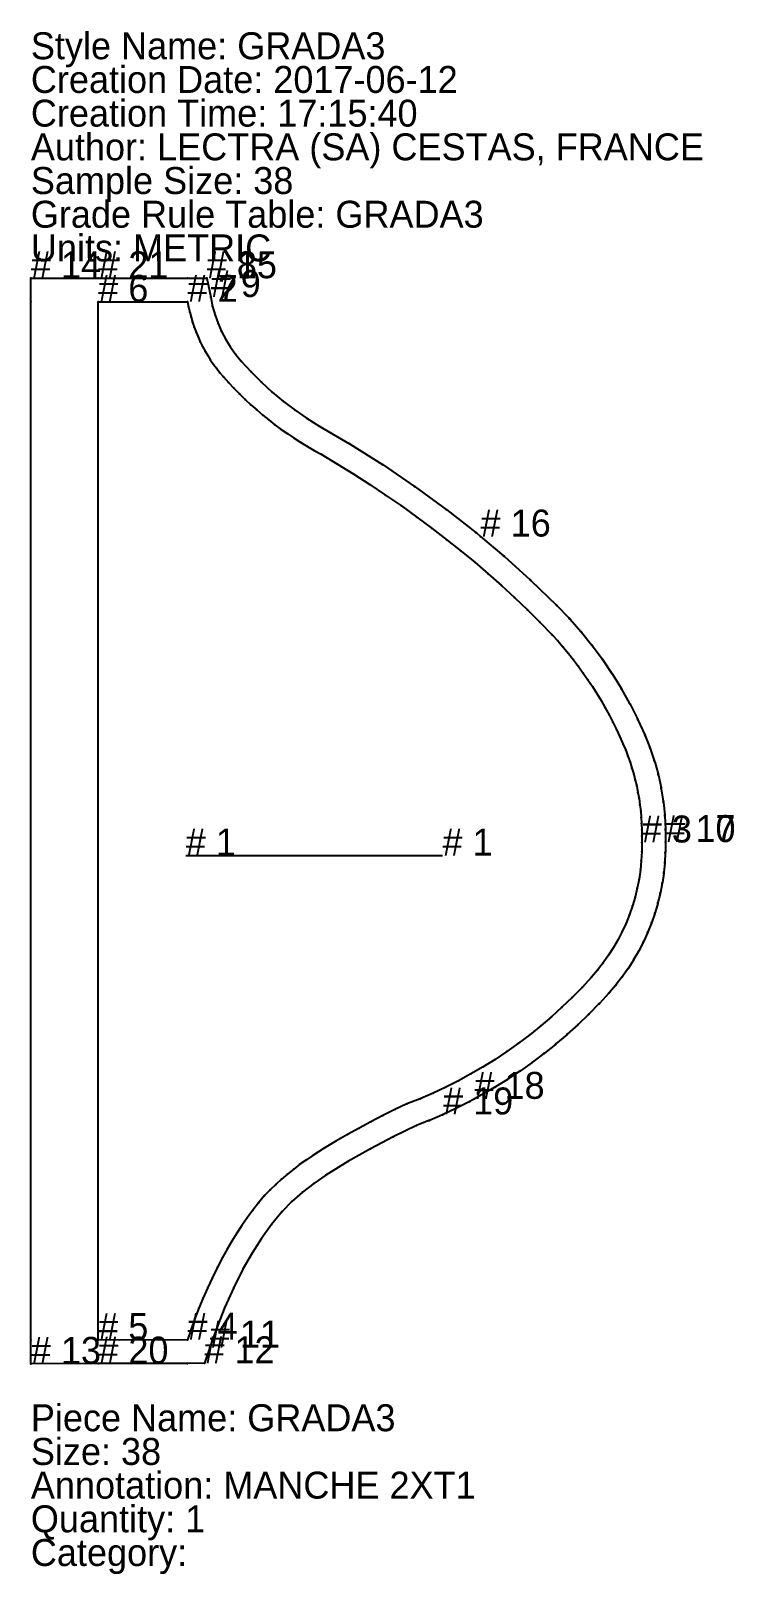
# Model space of a CAD drawing. Extents: x 0 to 209, y -224 to 235.
import ezdxf

# ---------------------------------------------------------------- set-up
doc = ezdxf.new("R2010")
doc.units = 0

# ---------------------------------------------------------------- blocks, each defined once
blk = doc.blocks.new('GRADA3-38')
at = {"layer": '1'}
blk.add_lwpolyline([(52.2, 161.11), (53.36, 155.54), (53.95, 152.72), (54.66, 150.18), (55.55, 147.7), (56.6, 145.28), (57.81, 142.95), (59.2, 140.69), (60.72, 138.54), (62.42, 136.46), (65.33, 133.29), (68.4, 130.23), (71.61, 127.31), (74.95, 124.54), (78.41, 121.92), (81.98, 119.46), (85.71, 117.14), (94.54, 112), (94.65, 111.94), (94.77, 111.86), (104.33, 105.81), (104.42, 105.75), (104.52, 105.69), (113.88, 99.32), (113.99, 99.25), (114.07, 99.19), (123.22, 92.52), (123.32, 92.45), (123.41, 92.38), (132.01, 85.66), (132.1, 85.59), (132.21, 85.5), (133.47, 84.44), (140.24, 78.75), (140.34, 78.67), (140.43, 78.59), (148.22, 71.56), (148.32, 71.47), (148.41, 71.39), (155.95, 64.08), (156.08, 63.95), (159.75, 60.2), (159.88, 60.06), (160.01, 59.92), (163.22, 56.26), (163.32, 56.15), (163.41, 56.04), (166.47, 52.25), (166.56, 52.13), (166.65, 52.02), (169.55, 48.1), (169.63, 47.98), (169.72, 47.86), (172.45, 43.83), (172.53, 43.71), (172.61, 43.58), (175.17, 39.44), (175.24, 39.31), (175.32, 39.19), (177.7, 34.94), (177.77, 34.81), (177.84, 34.68), (180.04, 30.33), (180.11, 30.2), (180.17, 30.07), (182.19, 25.64), (182.26, 25.48), (182.32, 25.33), (183.7, 21.86), (183.78, 21.66), (183.83, 21.5), (185.02, 17.96), (185.08, 17.78), (185.13, 17.59), (186.13, 14), (186.17, 13.81), (186.22, 13.62), (187.01, 9.98), (187.05, 9.79), (187.08, 9.6), (187.67, 5.92), (187.7, 5.73), (187.72, 5.53), (188.11, 1.82), (188.12, 1.63), (188.14, 1.44), (188.32, -2.29), (188.32, -2.48), (188.33, -2.67), (188.3, -6.23), (188.3, -6.23), (188.29, -9.12), (188.28, -9.29), (188.28, -9.45), (188.14, -12.17), (188.13, -12.33), (188.11, -12.5), (187.84, -15.21), (187.83, -15.37), (187.8, -15.54), (187.41, -18.24), (187.38, -18.4), (187.35, -18.56), (186.83, -21.24), (186.8, -21.4), (186.76, -21.56), (186.11, -24.21), (186.07, -24.37), (186.03, -24.52), (185.26, -27.14), (185.21, -27.3), (185.16, -27.45), (184.26, -30.04), (184.21, -30.19), (184.15, -30.34), (183.14, -32.87), (183.08, -33.02), (183.01, -33.17), (181.88, -35.66), (181.81, -35.81), (181.74, -35.95), (180.49, -38.38), (180.42, -38.53), (180.34, -38.67), (178.98, -41.04), (178.9, -41.18), (178.81, -41.32), (177.34, -43.62), (177.25, -43.75), (177.16, -43.89), (175.59, -46.12), (175.49, -46.25), (175.39, -46.38), (173.72, -48.53), (173.6, -48.68), (173.51, -48.79), (171.73, -50.86), (171.65, -50.96), (171.56, -51.06), (168.71, -54.14), (168.64, -54.22), (168.56, -54.29), (165.63, -57.28), (165.55, -57.36), (165.48, -57.43), (162.45, -60.34), (162.38, -60.41), (162.3, -60.48), (159.19, -63.29), (159.11, -63.36), (159.03, -63.43), (155.84, -66.15), (155.76, -66.22), (155.68, -66.28), (152.41, -68.91), (152.32, -68.97), (152.24, -69.03), (148.88, -71.57), (148.73, -71.68), (145.3, -74.11), (145.22, -74.17), (145.13, -74.23), (141.64, -76.55), (141.55, -76.61), (141.47, -76.67), (137.9, -78.89), (137.82, -78.94), (137.73, -78.99), (134.1, -81.11), (134.01, -81.16), (133.92, -81.21), (131.64, -82.45), (130.24, -83.21), (130.15, -83.26), (130.05, -83.31), (126.31, -85.2), (126.22, -85.25), (126.12, -85.3), (122.33, -87.08), (122.33, -87.08), (122.23, -87.12), (122.14, -87.16), (118.29, -88.83), (118.19, -88.88), (118.1, -88.91), (114.42, -90.38), (107.56, -93.68), (100.75, -97.25), (94.05, -101.08), (87.54, -105.1), (83.98, -107.55), (80.64, -110.15), (77.44, -112.97), (74.54, -115.85), (71.45, -119.72), (68.43, -123.93), (65.63, -128.3), (63.05, -132.84), (60.21, -138.47), (57.6, -144.24), (55.26, -150.13), (53.12, -156.26), (51.49, -160.94), (46.53, -160.96), (20.02, -161.04), (20.02, -161.04), (0, -161.11), (0, -154.04), (0, 154.11), (0, 161.11), (20, 161.11), (20, 161.11), (46.51, 161.11), (52.2, 161.11), (52.2, 161.11)], dxfattribs=at)
at = {"layer": '14'}
blk.add_lwpolyline([(46.51, 154.11), (46.8, 152.58), (47.14, 151.06), (47.54, 149.55), (47.99, 148.06), (48.49, 146.58), (49.04, 145.12), (49.64, 143.68), (50.28, 142.26), (50.98, 140.87), (51.72, 139.5), (52.51, 138.15), (53.35, 136.84), (54.23, 135.55), (55.15, 134.29), (56.12, 133.07), (57.12, 131.88), (58.68, 130.14), (60.27, 128.45), (61.9, 126.78), (63.57, 125.16), (65.27, 123.57), (67.01, 122.03), (68.79, 120.52), (70.6, 119.05), (72.44, 117.63), (74.31, 116.24), (76.21, 114.9), (78.15, 113.6), (80.11, 112.35), (82.1, 111.14), (84.12, 109.98), (86.16, 108.86), (91.02, 105.95), (95.83, 102.96), (100.59, 99.9), (105.29, 96.75), (109.95, 93.53), (114.55, 90.23), (119.1, 86.86), (123.59, 83.41), (127.7, 80.15), (131.75, 76.81), (135.74, 73.39), (139.67, 69.91), (143.54, 66.36), (147.34, 62.74), (151.08, 59.06), (154.75, 55.3), (156.38, 53.49), (157.96, 51.64), (159.51, 49.76), (161.02, 47.85), (162.49, 45.91), (163.92, 43.94), (165.31, 41.94), (166.65, 39.9), (167.95, 37.85), (169.21, 35.76), (170.43, 33.65), (171.6, 31.51), (172.72, 29.35), (173.8, 27.17), (174.83, 24.96), (175.82, 22.74), (176.53, 21.01), (177.2, 19.27), (177.82, 17.51), (178.39, 15.73), (178.91, 13.94), (179.38, 12.14), (179.8, 10.32), (180.17, 8.49), (180.49, 6.66), (180.76, 4.81), (180.98, 2.96), (181.14, 1.1), (181.26, -0.76), (181.33, -2.63), (181.34, -4.49), (181.3, -6.36), (181.29, -9.08), (181.15, -11.81), (180.88, -14.52), (180.48, -17.22), (179.96, -19.9), (179.31, -22.55), (178.54, -25.17), (177.65, -27.74), (176.64, -30.28), (175.51, -32.76), (174.26, -35.19), (172.91, -37.55), (171.44, -39.85), (169.87, -42.08), (168.19, -44.23), (166.42, -46.31), (163.57, -49.39), (160.63, -52.38), (157.6, -55.29), (154.49, -58.1), (151.3, -60.82), (148.03, -63.45), (144.68, -65.97), (141.25, -68.4), (137.76, -70.73), (134.2, -72.95), (130.58, -75.06), (126.89, -77.06), (123.15, -78.96), (119.35, -80.74), (115.5, -82.41), (111.6, -83.97), (108, -85.66), (104.44, -87.41), (100.9, -89.23), (97.39, -91.11), (93.92, -93.05), (90.48, -95.05), (87.08, -97.11), (83.72, -99.24), (81.77, -100.53), (79.86, -101.88), (77.99, -103.29), (76.17, -104.76), (74.39, -106.28), (72.66, -107.85), (70.98, -109.48), (69.34, -111.15), (67.58, -113.3), (65.87, -115.49), (64.22, -117.72), (62.63, -120), (61.1, -122.32), (59.64, -124.68), (58.23, -127.08), (56.89, -129.51), (55.36, -132.46), (53.89, -135.45), (52.49, -138.46), (51.16, -141.51), (49.89, -144.58), (48.7, -147.68), (47.57, -150.81), (46.51, -153.96), (20, -154.04), (20, 154.11), (46.51, 154.11), (46.51, 154.11)], dxfattribs=at)
at = {"layer": '2'}
for p in [(0, 161.11), (20, 161.11), (20, 161.11), (52.2, 161.11), (52.2, 161.11), (52.2, 161.11), (20, 154.11), (46.51, 154.11), (46.51, 154.11), (46.51, 154.11), (188.3, -6.23), (188.3, -6.23), (122.33, -87.08), (122.33, -87.08), (20, -154.04), (46.51, -153.96), (0, -161.11), (20.02, -161.04), (20.02, -161.04), (51.49, -160.94)]:
    blk.add_point(p, dxfattribs=at)
at = {"layer": '3'}
for p in [(46.51, 161.11), (0, 154.11), (46.8, 152.58), (53.36, 155.54), (53.95, 152.72), (47.14, 151.06), (47.54, 149.55), (47.99, 148.06), (48.49, 146.58), (54.66, 150.18), (55.55, 147.7), (49.04, 145.12), (49.64, 143.68), (50.28, 142.26), (56.6, 145.28), (57.81, 142.95), (50.98, 140.87), (51.72, 139.5), (52.51, 138.15), (59.2, 140.69), (60.72, 138.54), (53.35, 136.84), (54.23, 135.55), (55.15, 134.29), (56.12, 133.07), (62.42, 136.46), (65.33, 133.29), (57.12, 131.88), (58.68, 130.14), (60.27, 128.45), (68.4, 130.23), (61.9, 126.78), (63.57, 125.16), (71.61, 127.31), (74.95, 124.54), (65.27, 123.57), (67.01, 122.03), (68.79, 120.52), (78.41, 121.92), (81.98, 119.46), (70.6, 119.05), (72.44, 117.63), (74.31, 116.24), (76.21, 114.9), (85.71, 117.14), (78.15, 113.6), (80.11, 112.35), (82.1, 111.14), (84.12, 109.98), (94.54, 112), (94.65, 111.94), (94.77, 111.86), (86.16, 108.86), (91.02, 105.95), (104.33, 105.81), (104.42, 105.75), (104.52, 105.69), (95.83, 102.96), (100.59, 99.9), (105.29, 96.75), (113.88, 99.32), (113.99, 99.25), (114.07, 99.19), (109.95, 93.53), (123.22, 92.52), (123.32, 92.45), (123.41, 92.38), (114.55, 90.23), (119.1, 86.86), (123.59, 83.41), (132.01, 85.66), (132.1, 85.59), (132.21, 85.5), (133.47, 84.44), (127.7, 80.15), (140.24, 78.75), (140.34, 78.67), (140.43, 78.59), (131.75, 76.81), (135.74, 73.39), (139.67, 69.91), (148.22, 71.56), (148.32, 71.47), (148.41, 71.39), (143.54, 66.36), (147.34, 62.74), (155.95, 64.08), (156.08, 63.95), (159.75, 60.2), (159.88, 60.06), (160.01, 59.92), (151.08, 59.06), (154.75, 55.3), (163.22, 56.26), (163.32, 56.15), (163.41, 56.04), (156.38, 53.49), (157.96, 51.64), (166.47, 52.25), (166.56, 52.13), (166.65, 52.02), (159.51, 49.76), (161.02, 47.85), (162.49, 45.91), (169.55, 48.1), (169.63, 47.98), (169.72, 47.86), (163.92, 43.94), (165.31, 41.94), (172.45, 43.83), (172.53, 43.71), (172.61, 43.58), (166.65, 39.9), (167.95, 37.85), (175.17, 39.44), (175.24, 39.31), (175.32, 39.19), (169.21, 35.76), (170.43, 33.65), (177.7, 34.94), (177.77, 34.81), (177.84, 34.68), (171.6, 31.51), (172.72, 29.35), (180.04, 30.33), (180.11, 30.2), (180.17, 30.07), (173.8, 27.17), (174.83, 24.96), (182.19, 25.64), (182.26, 25.48), (182.32, 25.33), (175.82, 22.74), (176.53, 21.01), (177.2, 19.27), (183.7, 21.86), (183.78, 21.66), (183.83, 21.5), (177.82, 17.51), (178.39, 15.73), (178.91, 13.94), (185.02, 17.96), (185.08, 17.78), (185.13, 17.59), (186.13, 14), (186.17, 13.81), (179.38, 12.14), (179.8, 10.32), (186.22, 13.62), (187.01, 9.98), (187.05, 9.79), (187.08, 9.6), (180.17, 8.49), (180.49, 6.66), (180.76, 4.81), (187.67, 5.92), (187.7, 5.73), (187.72, 5.53), (180.98, 2.96), (181.14, 1.1), (188.11, 1.82), (188.12, 1.63), (188.14, 1.44), (181.26, -0.76), (181.33, -2.63), (181.34, -4.49), (188.32, -2.29), (188.32, -2.48), (188.33, -2.67), (181.29, -9.08), (181.3, -6.36), (188.29, -9.12), (181.15, -11.81), (188.11, -12.5), (188.13, -12.33), (188.14, -12.17), (188.28, -9.29), (188.28, -9.45), (180.48, -17.22), (180.88, -14.52), (187.41, -18.24), (187.8, -15.54), (187.83, -15.37), (187.84, -15.21), (179.31, -22.55), (179.96, -19.9), (186.76, -21.56), (186.8, -21.4), (186.83, -21.24), (187.35, -18.56), (187.38, -18.4), (178.54, -25.17), (185.16, -27.45), (185.21, -27.3), (185.26, -27.14), (186.03, -24.52), (186.07, -24.37), (186.11, -24.21), (176.64, -30.28), (177.65, -27.74), (184.15, -30.34), (184.21, -30.19), (184.26, -30.04), (174.26, -35.19), (175.51, -32.76), (181.74, -35.95), (181.81, -35.81), (181.88, -35.66), (183.01, -33.17), (183.08, -33.02), (183.14, -32.87), (171.44, -39.85), (172.91, -37.55), (178.9, -41.18), (178.98, -41.04), (180.34, -38.67), (180.42, -38.53), (180.49, -38.38), (168.19, -44.23), (169.87, -42.08), (177.16, -43.89), (177.25, -43.75), (177.34, -43.62), (178.81, -41.32), (163.57, -49.39), (166.42, -46.31), (173.51, -48.79), (173.6, -48.68), (173.72, -48.53), (175.39, -46.38), (175.49, -46.25), (175.59, -46.12), (160.63, -52.38), (168.56, -54.29), (168.64, -54.22), (168.71, -54.14), (171.56, -51.06), (171.65, -50.96), (171.73, -50.86), (154.49, -58.1), (157.6, -55.29), (165.48, -57.43), (165.55, -57.36), (165.63, -57.28), (148.03, -63.45), (151.3, -60.82), (159.03, -63.43), (159.11, -63.36), (159.19, -63.29), (162.3, -60.48), (162.38, -60.41), (162.45, -60.34), (141.25, -68.4), (144.68, -65.97), (155.68, -66.28), (155.76, -66.22), (155.84, -66.15), (134.2, -72.95), (137.76, -70.73), (148.73, -71.68), (148.88, -71.57), (152.24, -69.03), (152.32, -68.97), (152.41, -68.91), (126.89, -77.06), (130.58, -75.06), (141.47, -76.67), (141.55, -76.61), (141.64, -76.55), (145.13, -74.23), (145.22, -74.17), (145.3, -74.11), (115.5, -82.41), (119.35, -80.74), (123.15, -78.96), (131.64, -82.45), (133.92, -81.21), (134.01, -81.16), (134.1, -81.11), (137.73, -78.99), (137.82, -78.94), (137.9, -78.89), (108, -85.66), (111.6, -83.97), (126.12, -85.3), (126.22, -85.25), (126.31, -85.2), (130.05, -83.31), (130.15, -83.26), (130.24, -83.21), (97.39, -91.11), (100.9, -89.23), (104.44, -87.41), (114.42, -90.38), (118.1, -88.91), (118.19, -88.88), (118.29, -88.83), (122.14, -87.16), (122.23, -87.12), (90.48, -95.05), (93.92, -93.05), (107.56, -93.68), (81.77, -100.53), (83.72, -99.24), (87.08, -97.11), (100.75, -97.25), (76.17, -104.76), (77.99, -103.29), (79.86, -101.88), (87.54, -105.1), (94.05, -101.08), (70.98, -109.48), (72.66, -107.85), (74.39, -106.28), (83.98, -107.55), (67.58, -113.3), (69.34, -111.15), (77.44, -112.97), (80.64, -110.15), (64.22, -117.72), (65.87, -115.49), (74.54, -115.85), (61.1, -122.32), (62.63, -120), (71.45, -119.72), (58.23, -127.08), (59.64, -124.68), (68.43, -123.93), (55.36, -132.46), (56.89, -129.51), (65.63, -128.3), (53.89, -135.45), (63.05, -132.84), (51.16, -141.51), (52.49, -138.46), (60.21, -138.47), (49.89, -144.58), (57.6, -144.24), (47.57, -150.81), (48.7, -147.68), (55.26, -150.13), (0, -154.04), (53.12, -156.26), (46.53, -160.96)]:
    blk.add_point(p, dxfattribs=at)
at = {"layer": '4'}
for p in [(20, 161.11, 3), (133.47, 84.44, 3), (188.3, -6.23, 3), (131.64, -82.45, 3), (122.33, -87.08, 3), (20.02, -161.04, 3)]:
    blk.add_point(p, dxfattribs=at)
at = {"layer": '7'}
blk.add_line((45.95, -10.23), (122.16, -10.23), dxfattribs=at)
at = {"layer": '1'}
for s, p in [('# 14', (0, 161.11)), ('# 8', (52.2, 161.11)), ('# 8', (52.2, 161.11)), ('# 15', (52.2, 161.11)), ('# 9', (53.36, 155.54)), ('# 10', (188.3, -6.23)), ('# 11', (53.12, -156.26)), ('# 13', (0, -161.11)), ('# 12', (51.49, -160.94)), ('Piece Name: GRADA3', (0, -181.11)), ('Size: 38', (0, -191.11)), ('Annotation: MANCHE 2XT1', (0, -201.11)), ('Quantity: 1', (0, -211.11)), ('Category: ', (0, -221.11))]:
    blk.add_text(s, height=8, dxfattribs=at).set_placement(p)
at = {"layer": '14'}
for s, p in [('# 6', (20, 154.11)), ('# 2', (46.51, 154.11)), ('# 2', (46.51, 154.11)), ('# 7', (46.51, 154.11)), ('# 3', (181.3, -6.36)), ('# 5', (20, -154.04)), ('# 4', (46.51, -153.96))]:
    blk.add_text(s, height=8, dxfattribs=at).set_placement(p)
at = {"layer": '4'}
for s, p in [('# 21', (20, 161.11)), ('# 16', (133.47, 84.44)), ('# 17', (188.3, -6.23)), ('# 18', (131.64, -82.45)), ('# 19', (122.33, -87.08)), ('# 20', (20.02, -161.04))]:
    blk.add_text(s, height=8, dxfattribs=at).set_placement(p)
at = {"layer": '7'}
for p in [(45.95, -10.23), (122.16, -10.23)]:
    blk.add_text('# 1', height=8, dxfattribs=at).set_placement(p)

msp = doc.modelspace()

# ---------------------------------------------------------------- block references
at = {"layer": '1'}
msp.add_blockref('GRADA3-38', (0, 0), dxfattribs=at)

# ---------------------------------------------------------------- texts
for s, p in [('Style Name: GRADA3', (0, 226.11)), ('Creation Date: 2017-06-12', (0, 216.11)), ('Creation Time: 17:15:40', (0, 206.11)), ('Author: LECTRA (SA) CESTAS, FRANCE', (0, 196.11)), ('Sample Size: 38', (0, 186.11)), ('Grade Rule Table: GRADA3', (0, 176.11)), ('Units: METRIC', (0, 166.11))]:
    msp.add_text(s, height=8, dxfattribs=at).set_placement(p)

doc.saveas('drawing.dxf')
